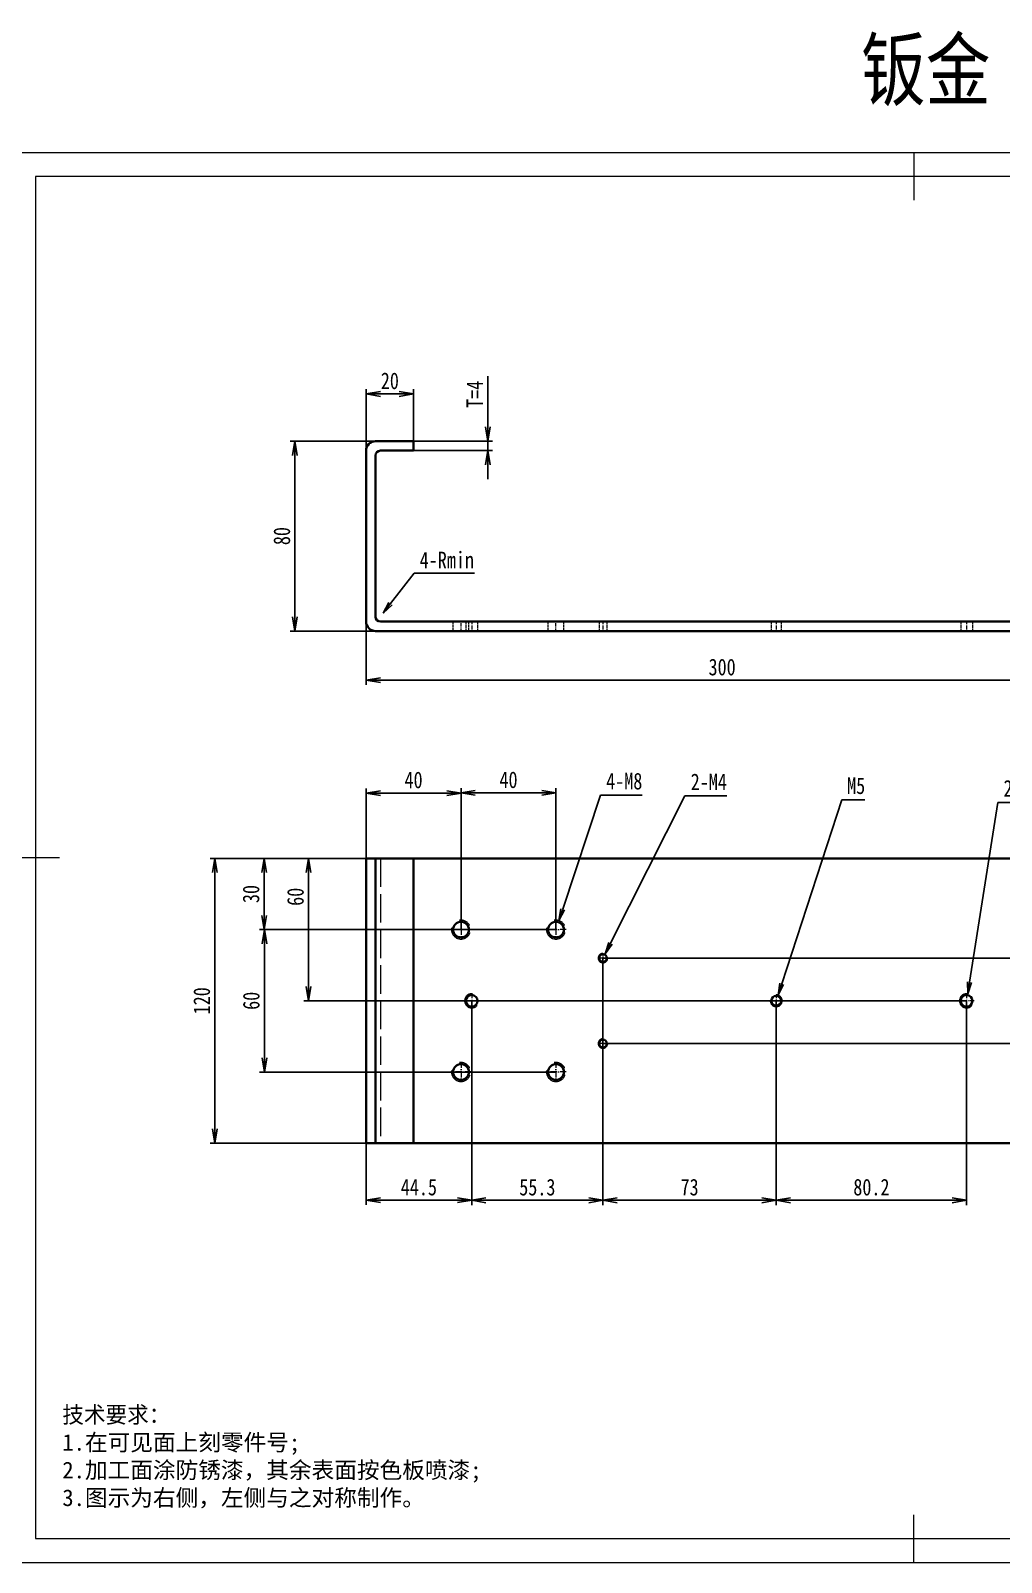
# Model space of a CAD drawing. Header units: millimetres. Extents: x -15766 to 80009, y -9701 to 15159.
# Drawn here: x -13372 to -12963, y 2838 to 3484 of the extents above; entities that cross this region are included whole.
import ezdxf

# ---------------------------------------------------------------- set-up
doc = ezdxf.new("R2010")
doc.units = ezdxf.units.MM
for name, pattern in [('CENTER-HOKUTO_1', [16, 13, -1, 1, -1]), ('DASHDOT', [18.5, 12, -3, 0.5, -3]), ('DASHED', [15, 12, -3]), ('HIDDEN-HOKUTO_1', [2, 1, -1])]:
    doc.linetypes.add(name, pattern=pattern)
doc.layers.get('DEFPOINTS').update_dxf_attribs({"lineweight": 18})
for name, color, linetype, lineweight in [('AM_7', 2, 'CENTER-HOKUTO_1', 18), ('AM_HID', 1, 'HIDDEN-HOKUTO_1', 18), ('AM_VIS', 7, 'Continuous', 18), ('CDRAFT0', 7, 'Continuous', 18), ('DIM', 253, 'Continuous', 20), ('title_frame', 7, 'Continuous', 18), ('word_dim', 9, 'Continuous', 18), ('粗实线层_1', 7, 'Continuous', 15)]:
    doc.layers.add(name, color=color, linetype=linetype, lineweight=lineweight)
doc.styles.add('DIM', font='', dxfattribs={"width": 0.8})
doc.styles.get('DIM').set_extended_font_data('NSimSun')
doc.dimstyles.new('1-2', dxfattribs={"dimscale": 2, "dimtxt": 3.5, "dimasz": 3, "dimexe": 1, "dimexo": 0, "dimgap": 1, "dimtad": 1, "dimdsep": 46, "dimtxsty": 'DIM', "dimblk": 'OPEN', "dimcen": 0, "dimdle": 6, "dimclrd": 256, "dimclre": 256, "dimclrt": 3, "dimazin": 2, "dimtfac": 0.707107, "dimtmove": 0, "dimatfit": 3, "dimfxl": 0, "dimfrac": 2, "dimtolj": 1, "dimarcsym": 0})
doc.dimstyles.new('1-2$3', dxfattribs={"dimscale": 2, "dimtxt": 3.5, "dimasz": 2.5, "dimexe": 1, "dimexo": 0.625, "dimgap": 1.2, "dimtad": 1, "dimtih": 1, "dimtoh": 1, "dimdsep": 46, "dimtxsty": 'DIM', "dimblk": 'OPEN', "dimcen": 0, "dimdle": 5, "dimclrd": 256, "dimclre": 256, "dimclrt": 3, "dimazin": 2, "dimtfac": 0.5, "dimtofl": 0, "dimtmove": 0, "dimatfit": 3, "dimfxl": 0, "dimtolj": 1, "dimarcsym": 0})
doc.dimstyles.new('1-2$4', dxfattribs={"dimscale": 2, "dimtxt": 3.5, "dimasz": 2.5, "dimexe": 1, "dimexo": 0.625, "dimgap": 1, "dimtad": 1, "dimtih": 1, "dimtoh": 1, "dimdsep": 46, "dimtxsty": 'DIM', "dimblk": 'OPEN', "dimcen": 0, "dimdle": 5, "dimclrd": 256, "dimclre": 256, "dimclrt": 3, "dimazin": 2, "dimtfac": 0.5, "dimtofl": 0, "dimtmove": 0, "dimatfit": 3, "dimfxl": 0, "dimtolj": 1, "dimarcsym": 0})

# ---------------------------------------------------------------- blocks, each defined once
blk = doc.blocks.new('*X1595')
at = {"layer": 'CDRAFT0'}
for p, q in [((420, 297), (0, 297)), ((0, 0), (420, 0))]:
    blk.add_line(p, q, dxfattribs=at)
at = {"layer": '粗实线层_1'}
for p, q in [((210, 297), (210, 287)), ((415, 292), (25, 292)), ((25, 292), (25, 5)), ((0, 148.5), (30, 148.5)), ((210, 0), (210, 10)), ((25, 5), (415, 5))]:
    blk.add_line(p, q, dxfattribs=at)
blk = doc.blocks.new('_OPEN')
at = {"color": 0, "linetype": 'ByBlock', "lineweight": -2}
for p, q in [((-1, 0.166667), (0, 0)), ((-1, -0.166667), (0, 0)), ((0, 0), (-1, 0))]:
    blk.add_line(p, q, dxfattribs=at)
blk = doc.blocks.new('*D1822')
at = {"layer": 'DEFPOINTS', "color": 0, "transparency": 16777216}
for p in [(-13230.53, 3330.81), (-13230.53, 3306.93), (-13210.53, 3310.93)]:
    blk.add_point(p, dxfattribs=at)
at = {"layer": 'word_dim', "linetype": 'Continuous', "lineweight": -2, "transparency": 16777216}
for p, q in [((-13230.53, 3306.93), (-13230.53, 3332.81)), ((-13216.53, 3330.81), (-13224.53, 3330.81)), ((-13210.53, 3310.93), (-13210.53, 3332.81))]:
    blk.add_line(p, q, dxfattribs=at)
at = {"layer": 'word_dim', "lineweight": -2, "transparency": 16777216, "xscale": 6, "yscale": 6, "zscale": 6, "rotation": 180}
blk.add_blockref('_OPEN', (-13230.53, 3330.81), dxfattribs=at)
at = {"layer": 'word_dim', "lineweight": -2, "transparency": 16777216, "xscale": 6, "yscale": 6, "zscale": 6}
blk.add_blockref('_OPEN', (-13210.53, 3330.81), dxfattribs=at)
at = {"layer": 'word_dim', "color": 3, "transparency": 16777216, "insert": (-13220.53, 3336.31), "char_height": 7, "attachment_point": 5, "style": 'DIM'}
blk.add_mtext('\\A1;20', dxfattribs=at)
blk = doc.blocks.new('*D1824')
at = {"layer": 'DEFPOINTS', "color": 0, "transparency": 16777216}
for p in [(-13230.53, 3234.93), (-12930.53, 3234.93), (-12930.53, 3210.19)]:
    blk.add_point(p, dxfattribs=at)
at = {"layer": 'word_dim', "linetype": 'Continuous', "lineweight": -2, "transparency": 16777216}
for p, q in [((-13230.53, 3234.93), (-13230.53, 3208.19)), ((-12930.53, 3234.93), (-12930.53, 3208.19)), ((-13224.53, 3210.19), (-12936.53, 3210.19))]:
    blk.add_line(p, q, dxfattribs=at)
at = {"layer": 'word_dim', "lineweight": -2, "transparency": 16777216, "xscale": 6, "yscale": 6, "zscale": 6, "rotation": 180}
blk.add_blockref('_OPEN', (-13230.53, 3210.19), dxfattribs=at)
at = {"layer": 'word_dim', "lineweight": -2, "transparency": 16777216, "xscale": 6, "yscale": 6, "zscale": 6}
blk.add_blockref('_OPEN', (-12930.53, 3210.19), dxfattribs=at)
at = {"layer": 'word_dim', "color": 3, "transparency": 16777216, "insert": (-13080.53, 3215.69), "char_height": 7, "attachment_point": 5, "style": 'DIM'}
blk.add_mtext('\\A1;300', dxfattribs=at)
blk = doc.blocks.new('*D1825')
at = {"layer": 'DEFPOINTS', "color": 0, "transparency": 16777216}
for p in [(-13226.53, 3310.93), (-13260.51, 3230.93), (-13226.53, 3230.93)]:
    blk.add_point(p, dxfattribs=at)
at = {"layer": 'word_dim', "linetype": 'Continuous', "lineweight": -2, "transparency": 16777216}
for p, q in [((-13226.53, 3310.93), (-13262.51, 3310.93)), ((-13260.51, 3304.93), (-13260.51, 3236.93)), ((-13226.53, 3230.93), (-13262.51, 3230.93))]:
    blk.add_line(p, q, dxfattribs=at)
at = {"layer": 'word_dim', "lineweight": -2, "transparency": 16777216, "xscale": 6, "yscale": 6, "zscale": 6}
for p, rotation in [((-13260.51, 3310.93), 90), ((-13260.51, 3230.93), 270)]:
    blk.add_blockref('_OPEN', p, dxfattribs=dict(at, rotation=rotation))
at = {"layer": 'word_dim', "color": 3, "transparency": 16777216, "insert": (-13266.01, 3270.93), "char_height": 7, "attachment_point": 5, "rotation": 90, "style": 'DIM'}
blk.add_mtext('\\A1;80', dxfattribs=at)
blk = doc.blocks.new('*D1826')
at = {"layer": 'DEFPOINTS', "color": 0, "transparency": 16777216}
for p in [(-13210.53, 3310.93), (-13210.53, 3306.93), (-13179.23, 3310.93)]:
    blk.add_point(p, dxfattribs=at)
at = {"layer": 'word_dim', "linetype": 'Continuous', "lineweight": -2, "transparency": 16777216}
for p, q in [((-13179.23, 3316.93), (-13179.23, 3338.38)), ((-13210.53, 3310.93), (-13177.23, 3310.93)), ((-13210.53, 3306.93), (-13177.23, 3306.93)), ((-13179.23, 3306.93), (-13179.23, 3310.93)), ((-13179.23, 3300.93), (-13179.23, 3294.93))]:
    blk.add_line(p, q, dxfattribs=at)
at = {"layer": 'word_dim', "lineweight": -2, "transparency": 16777216, "xscale": 6, "yscale": 6, "zscale": 6}
for p, rotation in [((-13179.23, 3310.93), 270), ((-13179.23, 3306.93), 90)]:
    blk.add_blockref('_OPEN', p, dxfattribs=dict(at, rotation=rotation))
at = {"layer": 'word_dim', "color": 3, "transparency": 16777216, "insert": (-13184.73, 3330.66), "char_height": 7, "attachment_point": 5, "rotation": 90, "style": 'DIM'}
blk.add_mtext('\\A1;T=4', dxfattribs=at)
blk = doc.blocks.new('*D1827')
at = {"layer": 'DEFPOINTS', "color": 0, "transparency": 16777216}
for p in [(-13224.53, 3236.93), (-13223.31, 3238.51)]:
    blk.add_point(p, dxfattribs=at)
at = {"layer": 'word_dim', "linetype": 'Continuous', "lineweight": -2, "transparency": 16777216}
for p, q in [((-13210.22, 3255.35), (-13220.24, 3242.46)), ((-13184.85, 3255.35), (-13210.22, 3255.35))]:
    blk.add_line(p, q, dxfattribs=at)
at = {"layer": 'word_dim', "lineweight": -2, "transparency": 16777216, "xscale": 5, "yscale": 5, "zscale": 5, "rotation": 232.1468206725162}
blk.add_blockref('_OPEN', (-13223.31, 3238.51), dxfattribs=at)
at = {"layer": 'word_dim', "color": 3, "transparency": 16777216, "insert": (-13196.53, 3260.85), "char_height": 7, "attachment_point": 5, "style": 'DIM'}
blk.add_mtext('\\A1;4-Rmin', dxfattribs=at)
blk = doc.blocks.new('*D1828')
at = {"layer": 'DEFPOINTS', "color": 0, "transparency": 16777216}
for p in [(-13273.49, 3135.11), (-13230.53, 3135.11), (-13150.53, 3105.11)]:
    blk.add_point(p, dxfattribs=at)
at = {"layer": 'word_dim', "linetype": 'Continuous', "lineweight": -2, "transparency": 16777216}
for p, q in [((-13230.53, 3135.11), (-13275.49, 3135.11)), ((-13273.49, 3111.11), (-13273.49, 3129.11)), ((-13150.53, 3105.11), (-13275.49, 3105.11))]:
    blk.add_line(p, q, dxfattribs=at)
at = {"layer": 'word_dim', "lineweight": -2, "transparency": 16777216, "xscale": 6, "yscale": 6, "zscale": 6}
for p, rotation in [((-13273.49, 3135.11), 90), ((-13273.49, 3105.11), 270)]:
    blk.add_blockref('_OPEN', p, dxfattribs=dict(at, rotation=rotation))
at = {"layer": 'word_dim', "color": 3, "transparency": 16777216, "insert": (-13278.99, 3120.11), "char_height": 7, "attachment_point": 5, "rotation": 90, "style": 'DIM'}
blk.add_mtext('\\A1;30', dxfattribs=at)
blk = doc.blocks.new('*D1829')
at = {"layer": 'DEFPOINTS', "color": 0, "transparency": 16777216}
for p in [(-13254.78, 3135.11), (-13229.36, 3135.11), (-12977.53, 3075.11)]:
    blk.add_point(p, dxfattribs=at)
at = {"layer": 'word_dim', "linetype": 'Continuous', "lineweight": -2, "transparency": 16777216}
for p, q in [((-13229.36, 3135.11), (-13256.78, 3135.11)), ((-13254.78, 3081.11), (-13254.78, 3129.11)), ((-12977.53, 3075.11), (-13256.78, 3075.11))]:
    blk.add_line(p, q, dxfattribs=at)
at = {"layer": 'word_dim', "lineweight": -2, "transparency": 16777216, "xscale": 6, "yscale": 6, "zscale": 6}
for p, rotation in [((-13254.78, 3135.11), 90), ((-13254.78, 3075.11), 270)]:
    blk.add_blockref('_OPEN', p, dxfattribs=dict(at, rotation=rotation))
at = {"layer": 'word_dim', "color": 3, "transparency": 16777216, "insert": (-13260.28, 3118.94), "char_height": 7, "attachment_point": 5, "rotation": 90, "style": 'DIM'}
blk.add_mtext('\\A1;60', dxfattribs=at)
blk = doc.blocks.new('*D1830')
at = {"layer": 'DEFPOINTS', "color": 0, "transparency": 16777216}
for p in [(-13150.53, 3105.11), (-13273.39, 3045.11), (-13150.53, 3045.11)]:
    blk.add_point(p, dxfattribs=at)
at = {"layer": 'word_dim', "linetype": 'Continuous', "lineweight": -2, "transparency": 16777216}
for p, q in [((-13150.53, 3105.11), (-13275.39, 3105.11)), ((-13273.39, 3099.11), (-13273.39, 3051.11)), ((-13150.53, 3045.11), (-13275.39, 3045.11))]:
    blk.add_line(p, q, dxfattribs=at)
at = {"layer": 'word_dim', "lineweight": -2, "transparency": 16777216, "xscale": 6, "yscale": 6, "zscale": 6}
for p, rotation in [((-13273.39, 3105.11), 90), ((-13273.39, 3045.11), 270)]:
    blk.add_blockref('_OPEN', p, dxfattribs=dict(at, rotation=rotation))
at = {"layer": 'word_dim', "color": 3, "transparency": 16777216, "insert": (-13278.89, 3075.11), "char_height": 7, "attachment_point": 5, "rotation": 90, "style": 'DIM'}
blk.add_mtext('\\A1;60', dxfattribs=at)
blk = doc.blocks.new('*D1831')
at = {"layer": 'DEFPOINTS', "color": 0, "transparency": 16777216}
for p in [(-13230.53, 3135.11), (-13294.25, 3015.11), (-13230.53, 3015.11)]:
    blk.add_point(p, dxfattribs=at)
at = {"layer": 'word_dim', "linetype": 'Continuous', "lineweight": -2, "transparency": 16777216}
for p, q in [((-13230.53, 3135.11), (-13296.25, 3135.11)), ((-13294.25, 3129.11), (-13294.25, 3021.11)), ((-13230.53, 3015.11), (-13296.25, 3015.11))]:
    blk.add_line(p, q, dxfattribs=at)
at = {"layer": 'word_dim', "lineweight": -2, "transparency": 16777216, "xscale": 6, "yscale": 6, "zscale": 6}
for p, rotation in [((-13294.25, 3135.11), 90), ((-13294.25, 3015.11), 270)]:
    blk.add_blockref('_OPEN', p, dxfattribs=dict(at, rotation=rotation))
at = {"layer": 'word_dim', "color": 3, "transparency": 16777216, "insert": (-13299.75, 3075.11), "char_height": 7, "attachment_point": 5, "rotation": 90, "style": 'DIM'}
blk.add_mtext('\\A1;120', dxfattribs=at)
blk = doc.blocks.new('*D1832')
at = {"layer": 'DEFPOINTS', "color": 0, "transparency": 16777216}
for p in [(-13230.53, 3162.64), (-13230.53, 3135.11), (-13190.53, 3105.11)]:
    blk.add_point(p, dxfattribs=at)
at = {"layer": 'word_dim', "linetype": 'Continuous', "lineweight": -2, "transparency": 16777216}
for p, q in [((-13230.53, 3135.11), (-13230.53, 3164.64)), ((-13196.53, 3162.64), (-13224.53, 3162.64)), ((-13190.53, 3105.11), (-13190.53, 3164.64))]:
    blk.add_line(p, q, dxfattribs=at)
at = {"layer": 'word_dim', "lineweight": -2, "transparency": 16777216, "xscale": 6, "yscale": 6, "zscale": 6, "rotation": 180}
blk.add_blockref('_OPEN', (-13230.53, 3162.64), dxfattribs=at)
at = {"layer": 'word_dim', "lineweight": -2, "transparency": 16777216, "xscale": 6, "yscale": 6, "zscale": 6}
blk.add_blockref('_OPEN', (-13190.53, 3162.64), dxfattribs=at)
at = {"layer": 'word_dim', "color": 3, "transparency": 16777216, "insert": (-13210.53, 3168.14), "char_height": 7, "attachment_point": 5, "style": 'DIM'}
blk.add_mtext('\\A1;40', dxfattribs=at)
blk = doc.blocks.new('*D1833')
at = {"layer": 'DEFPOINTS', "color": 0, "transparency": 16777216}
for p in [(-13150.53, 3162.7), (-13190.53, 3105.11), (-13150.53, 3105.11)]:
    blk.add_point(p, dxfattribs=at)
at = {"layer": 'word_dim', "linetype": 'Continuous', "lineweight": -2, "transparency": 16777216}
for p, q in [((-13190.53, 3105.11), (-13190.53, 3164.7)), ((-13184.53, 3162.7), (-13156.53, 3162.7)), ((-13150.53, 3105.11), (-13150.53, 3164.7))]:
    blk.add_line(p, q, dxfattribs=at)
at = {"layer": 'word_dim', "lineweight": -2, "transparency": 16777216, "xscale": 6, "yscale": 6, "zscale": 6, "rotation": 180}
blk.add_blockref('_OPEN', (-13190.53, 3162.7), dxfattribs=at)
at = {"layer": 'word_dim', "lineweight": -2, "transparency": 16777216, "xscale": 6, "yscale": 6, "zscale": 6}
blk.add_blockref('_OPEN', (-13150.53, 3162.7), dxfattribs=at)
at = {"layer": 'word_dim', "color": 3, "transparency": 16777216, "insert": (-13170.53, 3168.2), "char_height": 7, "attachment_point": 5, "style": 'DIM'}
blk.add_mtext('\\A1;40', dxfattribs=at)
blk = doc.blocks.new('*D1834')
at = {"layer": 'DEFPOINTS', "color": 0, "transparency": 16777216}
for p in [(-13186.03, 3075.11), (-13230.53, 3015.11), (-13230.53, 2991.09)]:
    blk.add_point(p, dxfattribs=at)
at = {"layer": 'word_dim', "linetype": 'Continuous', "lineweight": -2, "transparency": 16777216}
for p, q in [((-13186.03, 3075.11), (-13186.03, 2989.09)), ((-13230.53, 3015.11), (-13230.53, 2989.09)), ((-13192.03, 2991.09), (-13224.53, 2991.09))]:
    blk.add_line(p, q, dxfattribs=at)
at = {"layer": 'word_dim', "lineweight": -2, "transparency": 16777216, "xscale": 6, "yscale": 6, "zscale": 6, "rotation": 180}
blk.add_blockref('_OPEN', (-13230.53, 2991.09), dxfattribs=at)
at = {"layer": 'word_dim', "lineweight": -2, "transparency": 16777216, "xscale": 6, "yscale": 6, "zscale": 6}
blk.add_blockref('_OPEN', (-13186.03, 2991.09), dxfattribs=at)
at = {"layer": 'word_dim', "color": 3, "transparency": 16777216, "insert": (-13208.28, 2996.59), "char_height": 7, "attachment_point": 5, "style": 'DIM'}
blk.add_mtext('\\A1;44.5', dxfattribs=at)
blk = doc.blocks.new('*D1835')
at = {"layer": 'DEFPOINTS', "color": 0, "transparency": 16777216}
for p in [(-13130.73, 3093.11), (-13186.03, 3075.11), (-13130.73, 2991.05)]:
    blk.add_point(p, dxfattribs=at)
at = {"layer": 'word_dim', "linetype": 'Continuous', "lineweight": -2, "transparency": 16777216}
for p, q in [((-13130.73, 3093.11), (-13130.73, 2989.05)), ((-13186.03, 3075.11), (-13186.03, 2989.05)), ((-13180.03, 2991.05), (-13136.73, 2991.05))]:
    blk.add_line(p, q, dxfattribs=at)
at = {"layer": 'word_dim', "lineweight": -2, "transparency": 16777216, "xscale": 6, "yscale": 6, "zscale": 6, "rotation": 180}
blk.add_blockref('_OPEN', (-13186.03, 2991.05), dxfattribs=at)
at = {"layer": 'word_dim', "lineweight": -2, "transparency": 16777216, "xscale": 6, "yscale": 6, "zscale": 6}
blk.add_blockref('_OPEN', (-13130.73, 2991.05), dxfattribs=at)
at = {"layer": 'word_dim', "color": 3, "transparency": 16777216, "insert": (-13158.38, 2996.55), "char_height": 7, "attachment_point": 5, "style": 'DIM'}
blk.add_mtext('\\A1;55.3', dxfattribs=at)
blk = doc.blocks.new('*D1836')
at = {"layer": 'DEFPOINTS', "color": 0, "transparency": 16777216}
for p in [(-13130.73, 3093.11), (-13057.73, 3075.11), (-13057.73, 2991.05)]:
    blk.add_point(p, dxfattribs=at)
at = {"layer": 'word_dim', "linetype": 'Continuous', "lineweight": -2, "transparency": 16777216}
for p, q in [((-13130.73, 3093.11), (-13130.73, 2989.05)), ((-13057.73, 3075.11), (-13057.73, 2989.05)), ((-13124.73, 2991.05), (-13063.73, 2991.05))]:
    blk.add_line(p, q, dxfattribs=at)
at = {"layer": 'word_dim', "lineweight": -2, "transparency": 16777216, "xscale": 6, "yscale": 6, "zscale": 6, "rotation": 180}
blk.add_blockref('_OPEN', (-13130.73, 2991.05), dxfattribs=at)
at = {"layer": 'word_dim', "lineweight": -2, "transparency": 16777216, "xscale": 6, "yscale": 6, "zscale": 6}
blk.add_blockref('_OPEN', (-13057.73, 2991.05), dxfattribs=at)
at = {"layer": 'word_dim', "color": 3, "transparency": 16777216, "insert": (-13094.23, 2996.55), "char_height": 7, "attachment_point": 5, "style": 'DIM'}
blk.add_mtext('\\A1;73', dxfattribs=at)
blk = doc.blocks.new('*D1837')
at = {"layer": 'DEFPOINTS', "color": 0, "transparency": 16777216}
for p in [(-13057.73, 3075.11), (-12977.53, 3075.11), (-12977.53, 2991.05)]:
    blk.add_point(p, dxfattribs=at)
at = {"layer": 'word_dim', "linetype": 'Continuous', "lineweight": -2, "transparency": 16777216}
for p, q in [((-13057.73, 3075.11), (-13057.73, 2989.05)), ((-12977.53, 3075.11), (-12977.53, 2989.05)), ((-13051.73, 2991.05), (-12983.53, 2991.05))]:
    blk.add_line(p, q, dxfattribs=at)
at = {"layer": 'word_dim', "lineweight": -2, "transparency": 16777216, "xscale": 6, "yscale": 6, "zscale": 6, "rotation": 180}
blk.add_blockref('_OPEN', (-13057.73, 2991.05), dxfattribs=at)
at = {"layer": 'word_dim', "lineweight": -2, "transparency": 16777216, "xscale": 6, "yscale": 6, "zscale": 6}
blk.add_blockref('_OPEN', (-12977.53, 2991.05), dxfattribs=at)
at = {"layer": 'word_dim', "color": 3, "transparency": 16777216, "insert": (-13017.63, 2996.55), "char_height": 7, "attachment_point": 5, "style": 'DIM'}
blk.add_mtext('\\A1;80.2', dxfattribs=at)
blk = doc.blocks.new('*D1838')
at = {"layer": 'DEFPOINTS', "color": 0, "transparency": 16777216}
for p in [(-12933.12, 3135.11), (-12896.74, 3135.11), (-13130.73, 3093.11)]:
    blk.add_point(p, dxfattribs=at)
at = {"layer": 'word_dim', "linetype": 'Continuous', "lineweight": -2, "transparency": 16777216}
for p, q in [((-12933.12, 3135.11), (-12894.74, 3135.11)), ((-12896.74, 3099.11), (-12896.74, 3129.11)), ((-13130.73, 3093.11), (-12894.74, 3093.11))]:
    blk.add_line(p, q, dxfattribs=at)
at = {"layer": 'word_dim', "lineweight": -2, "transparency": 16777216, "xscale": 6, "yscale": 6, "zscale": 6}
for p, rotation in [((-12896.74, 3135.11), 90), ((-12896.74, 3093.11), 270)]:
    blk.add_blockref('_OPEN', p, dxfattribs=dict(at, rotation=rotation))
at = {"layer": 'word_dim', "color": 3, "transparency": 16777216, "insert": (-12902.24, 3114.11), "char_height": 7, "attachment_point": 5, "rotation": 90, "style": 'DIM'}
blk.add_mtext('\\A1;42', dxfattribs=at)
blk = doc.blocks.new('*D1839')
at = {"layer": 'DEFPOINTS', "color": 0, "transparency": 16777216}
for p in [(-13130.73, 3093.11), (-13130.73, 3057.11), (-12896.73, 3057.11)]:
    blk.add_point(p, dxfattribs=at)
at = {"layer": 'word_dim', "linetype": 'Continuous', "lineweight": -2, "transparency": 16777216}
for p, q in [((-13130.73, 3093.11), (-12894.73, 3093.11)), ((-12896.73, 3087.11), (-12896.73, 3063.11)), ((-13130.73, 3057.11), (-12894.73, 3057.11))]:
    blk.add_line(p, q, dxfattribs=at)
at = {"layer": 'word_dim', "lineweight": -2, "transparency": 16777216, "xscale": 6, "yscale": 6, "zscale": 6}
for p, rotation in [((-12896.73, 3093.11), 90), ((-12896.73, 3057.11), 270)]:
    blk.add_blockref('_OPEN', p, dxfattribs=dict(at, rotation=rotation))
at = {"layer": 'word_dim', "color": 3, "transparency": 16777216, "insert": (-12902.23, 3075.11), "char_height": 7, "attachment_point": 5, "rotation": 90, "style": 'DIM'}
blk.add_mtext('\\A1;36', dxfattribs=at)
blk = doc.blocks.new('*D1840')
at = {"layer": 'DEFPOINTS', "color": 0, "transparency": 16777216}
for p in [(-13149.27, 3108.91), (-13151.79, 3101.32)]:
    blk.add_point(p, dxfattribs=at)
at = {"layer": 'word_dim', "linetype": 'Continuous', "lineweight": -2, "transparency": 16777216}
for p, q in [((-13131.75, 3161.74), (-13147.7, 3113.66)), ((-13114.16, 3161.74), (-13131.75, 3161.74))]:
    blk.add_line(p, q, dxfattribs=at)
at = {"layer": 'word_dim', "lineweight": -2, "transparency": 16777216, "xscale": 5, "yscale": 5, "zscale": 5, "rotation": 251.6461635380528}
blk.add_blockref('_OPEN', (-13149.27, 3108.91), dxfattribs=at)
at = {"layer": 'word_dim', "color": 3, "transparency": 16777216, "insert": (-13121.76, 3167.64), "char_height": 7, "attachment_point": 5, "style": 'DIM'}
blk.add_mtext('\\A1;4-M8', dxfattribs=at)
blk = doc.blocks.new('*D1841')
at = {"layer": 'DEFPOINTS', "color": 0, "transparency": 16777216}
for p in [(-12977.06, 3078.08), (-12978, 3072.15)]:
    blk.add_point(p, dxfattribs=at)
at = {"layer": 'word_dim', "linetype": 'Continuous', "lineweight": -2, "transparency": 16777216}
for p, q in [((-12964.3, 3158.7), (-12976.28, 3083.02)), ((-12946.78, 3158.7), (-12964.3, 3158.7))]:
    blk.add_line(p, q, dxfattribs=at)
at = {"layer": 'word_dim', "lineweight": -2, "transparency": 16777216, "xscale": 5, "yscale": 5, "zscale": 5, "rotation": 261.003677348442}
blk.add_blockref('_OPEN', (-12977.06, 3078.08), dxfattribs=at)
at = {"layer": 'word_dim', "color": 3, "transparency": 16777216, "insert": (-12954.34, 3164.6), "char_height": 7, "attachment_point": 5, "style": 'DIM'}
blk.add_mtext('\\A1;2-M6', dxfattribs=at)
blk = doc.blocks.new('*D1842')
at = {"layer": 'DEFPOINTS', "color": 0, "transparency": 16777216}
for p in [(-13058.51, 3072.74), (-13056.96, 3077.49)]:
    blk.add_point(p, dxfattribs=at)
at = {"layer": 'word_dim', "linetype": 'Continuous', "lineweight": -2, "transparency": 16777216}
for p, q in [((-13030.13, 3159.79), (-13055.41, 3082.24)), ((-13020.36, 3159.79), (-13030.13, 3159.79))]:
    blk.add_line(p, q, dxfattribs=at)
at = {"layer": 'word_dim', "lineweight": -2, "transparency": 16777216, "xscale": 5, "yscale": 5, "zscale": 5, "rotation": 251.949219979122}
blk.add_blockref('_OPEN', (-13056.96, 3077.49), dxfattribs=at)
at = {"layer": 'word_dim', "color": 3, "transparency": 16777216, "insert": (-13024.05, 3165.69), "char_height": 7, "attachment_point": 5, "style": 'DIM'}
blk.add_mtext('\\A1;M5', dxfattribs=at)
blk = doc.blocks.new('*D1843')
at = {"layer": 'DEFPOINTS', "color": 0, "transparency": 16777216}
for p in [(-13129.83, 3094.9), (-13131.63, 3091.33)]:
    blk.add_point(p, dxfattribs=at)
at = {"layer": 'word_dim', "linetype": 'Continuous', "lineweight": -2, "transparency": 16777216}
for p, q in [((-13096.17, 3161.48), (-13127.57, 3099.36)), ((-13078.52, 3161.48), (-13096.17, 3161.48))]:
    blk.add_line(p, q, dxfattribs=at)
at = {"layer": 'word_dim', "lineweight": -2, "transparency": 16777216, "xscale": 5, "yscale": 5, "zscale": 5, "rotation": 243.1817781421292}
blk.add_blockref('_OPEN', (-13129.83, 3094.9), dxfattribs=at)
at = {"layer": 'word_dim', "color": 3, "transparency": 16777216, "insert": (-13086.15, 3167.38), "char_height": 7, "attachment_point": 5, "style": 'DIM'}
blk.add_mtext('\\A1;2-M4', dxfattribs=at)

msp = doc.modelspace()

# ---------------------------------------------------------------- linework, layer by layer
at = {"layer": 'AM_7', "color": 2, "linetype": 'DASHDOT', "lineweight": 13, "ltscale": 0.120007}
for p, q in [((-13190.53233, 3230.53282), (-13190.53233, 3235.33312)), ((-13150.53233, 3230.53282), (-13150.53233, 3235.33312))]:
    msp.add_line(p, q, dxfattribs=at)
at = {"layer": 'AM_7', "color": 2, "linetype": 'DASHDOT', "lineweight": 13, "ltscale": 0.12002}
for p, q in [((-13186.03233, 3235.33312), (-13186.03233, 3230.53234)), ((-13130.73154, 3235.33312), (-13130.73154, 3230.53234)), ((-13057.73154, 3235.33312), (-13057.73154, 3230.53234)), ((-12977.53233, 3235.33312), (-12977.53233, 3230.53234))]:
    msp.add_line(p, q, dxfattribs=at)
at = {"layer": 'AM_7', "color": 2, "linetype": 'DASHDOT', "lineweight": 13, "ltscale": 0.216016}
for p, q in [((-13186.21201, 3105.11352), (-13194.85264, 3105.11352)), ((-13190.53233, 3109.43383), (-13190.53233, 3100.7932)), ((-13146.21201, 3105.11352), (-13154.85264, 3105.11352)), ((-13150.53233, 3109.43383), (-13150.53233, 3100.7932)), ((-13190.53233, 3049.43383), (-13190.53233, 3040.7932)), ((-13150.53233, 3049.43383), (-13150.53233, 3040.7932)), ((-13186.21201, 3045.11352), (-13194.85264, 3045.11352)), ((-13146.21201, 3045.11352), (-13154.85264, 3045.11352))]:
    msp.add_line(p, q, dxfattribs=at)
at = {"layer": 'AM_7', "color": 2, "linetype": 'DASHDOT', "lineweight": 13, "ltscale": 0.105371}
for p, q in [((-13128.62608, 3093.11352), (-13132.84092, 3093.11352)), ((-13130.73154, 3095.22094), (-13130.73154, 3091.00609)), ((-13128.62608, 3057.11352), (-13132.84092, 3057.11352)), ((-13130.73154, 3059.22094), (-13130.73154, 3055.00609))]:
    msp.add_line(p, q, dxfattribs=at)
at = {"layer": 'AM_7', "color": 2, "linetype": 'DASHDOT', "lineweight": 13, "ltscale": 0.159766}
for p, q in [((-13182.83701, 3075.11352), (-13189.22764, 3075.11352)), ((-12974.33701, 3075.11352), (-12980.72764, 3075.11352))]:
    msp.add_line(p, q, dxfattribs=at)
at = {"layer": 'AM_7', "color": 2, "linetype": 'DASHDOT', "lineweight": 13, "ltscale": 0.159814}
for p, q in [((-13186.03233, 3078.30981), (-13186.03233, 3071.91723)), ((-12977.53233, 3078.30981), (-12977.53233, 3071.91723))]:
    msp.add_line(p, q, dxfattribs=at)
at = {"layer": 'AM_7', "color": 2, "linetype": 'DASHDOT', "lineweight": 13, "ltscale": 0.134375}
msp.add_line((-13055.04404, 3075.11352), (-13060.41904, 3075.11352), dxfattribs=at)
at = {"layer": 'AM_7', "color": 2, "linetype": 'DASHDOT', "lineweight": 13, "ltscale": 0.134351}
msp.add_line((-13057.73154, 3077.80053), (-13057.73154, 3072.4265), dxfattribs=at)
at = {"layer": 'AM_HID', "color": 1, "linetype": 'DASHED', "lineweight": 13, "ltscale": 0.1}
for p, q in [((-13193.85654, 3230.93321), (-13193.85654, 3234.93321)), ((-13193.85654, 3230.93321), (-13193.85654, 3234.93321)), ((-13188.48936, 3234.93321), (-13188.48936, 3230.93321)), ((-13187.20811, 3230.93321), (-13187.20811, 3234.93321)), ((-13187.20811, 3230.93321), (-13187.20811, 3234.93321)), ((-13183.57529, 3234.93321), (-13183.57529, 3230.93321)), ((-13153.85654, 3230.93321), (-13153.85654, 3234.93321)), ((-13153.85654, 3230.93321), (-13153.85654, 3234.93321)), ((-13147.20811, 3230.93321), (-13147.20811, 3234.93321)), ((-13147.20811, 3230.93321), (-13147.20811, 3234.93321)), ((-13132.35264, 3234.93321), (-13132.35264, 3230.93321)), ((-13132.35264, 3234.93321), (-13132.35264, 3230.93321)), ((-13129.11045, 3234.93321), (-13129.11045, 3230.93321)), ((-13129.11045, 3234.93321), (-13129.11045, 3230.93321)), ((-13059.79795, 3234.93321), (-13059.79795, 3230.93321)), ((-13055.66514, 3234.93321), (-13055.66514, 3230.93321)), ((-12979.98936, 3234.93321), (-12979.98936, 3230.93321)), ((-12975.07529, 3234.93321), (-12975.07529, 3230.93321))]:
    msp.add_line(p, q, dxfattribs=at)
at = {"layer": 'AM_HID', "color": 1, "linetype": 'DASHED', "lineweight": 13}
for p, q in [((-13226.53233, 3135.11352), (-13226.53233, 3015.11352)), ((-13226.53233, 3135.11352), (-13226.53233, 3015.11352)), ((-13224.53233, 3135.11352), (-13224.53233, 3015.11352)), ((-13224.53233, 3135.11352), (-13224.53233, 3015.11352))]:
    msp.add_line(p, q, dxfattribs=at)
for centre, radius, start, end in [((-13190.53233, 3105.11352), 4, 169.99999335, 100.00001417), ((-13150.53233, 3105.11352), 4, 169.99999335, 100.00001417), ((-13130.73154, 3093.11352), 2, 90, 0), ((-13186.03233, 3075.11352), 3, 90, 0), ((-13057.73154, 3075.11352), 2.5, 180, 90), ((-12977.53233, 3075.11352), 3, 90, 0), ((-13130.7335, 3057.11352), 2, 90, 0), ((-13190.53233, 3045.11352), 4, 169.99999335, 100.00001417), ((-13150.53233, 3045.11352), 4, 169.99999335, 100.00001417)]:
    msp.add_arc(centre, radius, start, end, dxfattribs=at)
at = {"layer": 'AM_VIS', "color": 7, "lineweight": 35}
for p, q in [((-13230.53233, 3234.93321), (-13230.53233, 3306.93321)), ((-13226.53233, 3304.93321), (-13226.53233, 3236.93321)), ((-13224.53233, 3234.93321), (-12936.53233, 3234.93321)), ((-12934.53233, 3230.93321), (-13226.53233, 3230.93321)), ((-13230.53233, 3135.11352), (-13230.53233, 3015.11352)), ((-13226.53233, 3135.11352), (-13226.53233, 3015.11352)), ((-13210.53233, 3135.11352), (-12957.53233, 3135.11352)), ((-13210.53233, 3135.11352), (-13210.53233, 3015.11352)), ((-13210.53233, 3015.11352), (-12957.53233, 3015.11352))]:
    msp.add_line(p, q, dxfattribs=at)
at = {"layer": 'AM_VIS', "color": 7, "lineweight": 35, "ltscale": 0.4}
for p, q in [((-13226.53233, 3310.93321), (-13210.53233, 3310.93321)), ((-13226.53233, 3135.11352), (-13210.53233, 3135.11352)), ((-13226.53233, 3015.11352), (-13210.53233, 3015.11352))]:
    msp.add_line(p, q, dxfattribs=at)
at = {"layer": 'AM_VIS', "color": 7, "lineweight": 35, "ltscale": 0.35}
msp.add_line((-13210.53233, 3306.93321), (-13224.53233, 3306.93321), dxfattribs=at)
at = {"layer": 'AM_VIS', "color": 7, "lineweight": 35, "ltscale": 0.1}
msp.add_line((-13210.53233, 3310.93321), (-13210.53233, 3306.93321), dxfattribs=at)
at = {"layer": 'AM_VIS', "color": 7, "lineweight": 35, "ltscale": 0.029297}
for p, q in [((-13230.53233, 3135.11352), (-13229.36045, 3135.11352)), ((-13229.36045, 3015.11352), (-13230.53233, 3015.11352))]:
    msp.add_line(p, q, dxfattribs=at)
at = {"layer": 'AM_VIS', "color": 7, "lineweight": 35, "ltscale": 0.070703}
for p, q in [((-13229.36045, 3135.11352), (-13226.53233, 3135.11352)), ((-13226.53233, 3015.11352), (-13229.36045, 3015.11352))]:
    msp.add_line(p, q, dxfattribs=at)
at = {"layer": 'AM_VIS', "color": 7, "lineweight": 35}
for centre, radius in [((-13190.53233, 3105.11352), 3.3235), ((-13150.53233, 3105.11352), 3.3235), ((-13130.73154, 3093.11352), 1.621), ((-13186.03233, 3075.11352), 2.4585), ((-13057.73154, 3075.11352), 2.067), ((-12977.53233, 3075.11352), 2.4585), ((-13130.73154, 3057.11352), 1.621), ((-13190.53233, 3045.11352), 3.3235), ((-13150.53233, 3045.11352), 3.3235)]:
    msp.add_circle(centre, radius, dxfattribs=at)
for centre, radius, start, end in [((-13226.53233, 3306.93321), 4, 90.0000025, 179.99999499), ((-13224.53233, 3304.93321), 2, 90.0000025, 179.99999499), ((-13226.53233, 3234.93321), 4, 180.00000501, 269.9999975), ((-13224.53233, 3236.93321), 2, 180.00000501, 269.9999975)]:
    msp.add_arc(centre, radius, start, end, dxfattribs=at)

# ---------------------------------------------------------------- block references
at = {"layer": 'title_frame', "xscale": 2, "yscale": 2, "zscale": 2}
msp.add_blockref('*X1595', (-13419.7638, 2838.48453), dxfattribs=at)

# ---------------------------------------------------------------- texts
at = {"layer": 'DIM', "insert": (-13022.00693, 3479.96609), "char_height": 25, "width": 104.980501, "attachment_point": 1, "style": 'DIM'}
msp.add_mtext('{\\C3;钣金}', dxfattribs=at)
at = {"layer": 'word_dim', "linetype": 'Continuous', "ltscale": 4, "insert": (-13358.51251, 2904.22773), "char_height": 7, "width": 279.2071636, "attachment_point": 1}
msp.add_mtext('{\\C3;技术要求：\\P\\fNSimSun|b0|i0|c134|p49;1\\fSimSun|b0|i0|c134|p49;.在可见面上刻零件号;\\P2.加工面涂防锈漆，其余表面按色板喷漆;\\P\\fNSimSun|b0|i0|c134|p49;3.图示为右侧，左侧与之对称制作。}', dxfattribs=at)

# ---------------------------------------------------------------- dimensions: what is measured, and where the dimension line sits
at = {"layer": 'word_dim', "color": 3, "true_color": 0x00ff00}
for base, p1, p2, picture, middle in [((-13230.53233, 3330.81169), (-13210.53233, 3310.93321), (-13230.53233, 3306.93321), '*D1822', (-13220.53233, 3336.31169)), ((-12930.53233, 3210.19473), (-13230.53233, 3234.93321), (-12930.53233, 3234.93321), '*D1824', (-13080.53233, 3215.69473)), ((-13230.53233, 3162.6369), (-13190.53233, 3105.11352), (-13230.53233, 3135.11352), '*D1832', (-13210.53233, 3168.1369)), ((-13150.53233, 3162.6962), (-13190.53233, 3105.11352), (-13150.53233, 3105.11352), '*D1833', (-13170.53233, 3168.1962)), ((-13130.73154, 2991.0465), (-13186.03233, 3075.11352), (-13130.73154, 3093.11352), '*D1835', (-13158.38194, 2996.5465)), ((-13057.73154, 2991.0465), (-13130.73154, 3093.11352), (-13057.73154, 3075.11352), '*D1836', (-13094.23154, 2996.5465)), ((-13230.53233, 2991.08819), (-13186.03233, 3075.11352), (-13230.53233, 3015.11352), '*D1834', (-13208.28233, 2996.58819)), ((-12977.53233, 2991.0465), (-13057.73154, 3075.11352), (-12977.53233, 3075.11352), '*D1837', (-13017.63194, 2996.5465))]:
    dim = msp.add_linear_dim(base=base, p1=p1, p2=p2, dimstyle='1-2', dxfattribs=at)
    dim.commit()
    dim.dimension.update_dxf_attribs({"geometry": picture, "text_midpoint": middle})
dim = msp.add_linear_dim(base=(-13179.2337, 3310.93321), p1=(-13210.53233, 3306.93321), p2=(-13210.53233, 3310.93321), angle=90, dimstyle='1-2', override={"dimpost": 'T=<>'}, dxfattribs=at)
dim.commit()
dim.dimension.update_dxf_attribs({"geometry": '*D1826', "text_midpoint": (-13184.7337, 3330.65766)})
for base, p1, p2, picture, middle in [((-13260.50754, 3230.93321), (-13226.53233, 3310.93321), (-13226.53233, 3230.93321), '*D1825', (-13266.00754, 3270.93321)), ((-13294.25323, 3015.11352), (-13230.53233, 3135.11352), (-13230.53233, 3015.11352), '*D1831', (-13299.75323, 3075.11352)), ((-13273.48665, 3135.11352), (-13150.53233, 3105.11352), (-13230.53233, 3135.11352), '*D1828', (-13278.98665, 3120.11352)), ((-12896.74012, 3135.11352), (-13130.7335, 3093.11352), (-12933.11826, 3135.11352), '*D1838', (-12902.24012, 3114.11352)), ((-13273.39214, 3045.11352), (-13150.53233, 3105.11352), (-13150.53233, 3045.11352), '*D1830', (-13278.89214, 3075.11352)), ((-12896.72562, 3057.11352), (-13130.7335, 3093.11352), (-13130.7335, 3057.11352), '*D1839', (-12902.22562, 3075.11352))]:
    dim = msp.add_linear_dim(base=base, p1=p1, p2=p2, angle=90, dimstyle='1-2', dxfattribs=at)
    dim.commit()
    dim.dimension.update_dxf_attribs({"geometry": picture, "text_midpoint": middle})
dim = msp.add_radius_dim(center=(-13224.53233, 3236.93321), mpoint=(-13223.30505, 3238.51239), text='4-Rmin', dimstyle='1-2$4', dxfattribs=at)
dim.commit()
dim.dimension.update_dxf_attribs({"geometry": '*D1827', "text_midpoint": (-13196.53381, 3255.35434), "dimtype": 164})
for p1, p2, override, picture, middle in [((-13151.79186, 3101.317), (-13149.27279, 3108.91004), {"dimpost": '4-M<>'}, '*D1840', (-13121.75525, 3161.73848)), ((-13131.63387, 3091.32863), (-13129.82922, 3094.8984), {"dimpost": '2-M<>'}, '*D1843', (-13086.14604, 3161.48315)), ((-13058.50619, 3072.73656), (-13056.9569, 3077.49047), {"dimpost": 'M<>'}, '*D1842', (-13024.04758, 3159.79383)), ((-12978.00144, 3072.15042), (-12977.06321, 3078.07661), {"dimpost": '2-M<>'}, '*D1841', (-12954.33915, 3158.69919))]:
    dim = msp.add_diameter_dim_2p(p1=p1, p2=p2, dimstyle='1-2$3', override=override, dxfattribs=at)
    dim.commit()
    dim.dimension.update_dxf_attribs({"geometry": picture, "text_midpoint": middle, "dimtype": 163})
dim = msp.add_linear_dim(base=(-13254.78481, 3135.11352), p1=(-12977.53233, 3075.11352), p2=(-13229.36045, 3135.11352), angle=90, dimstyle='1-2', dxfattribs=at)
dim.commit()
dim.dimension.update_dxf_attribs({"geometry": '*D1829', "text_midpoint": (-13254.78481, 3118.93987), "dimtype": 160})

doc.saveas('drawing.dxf')
